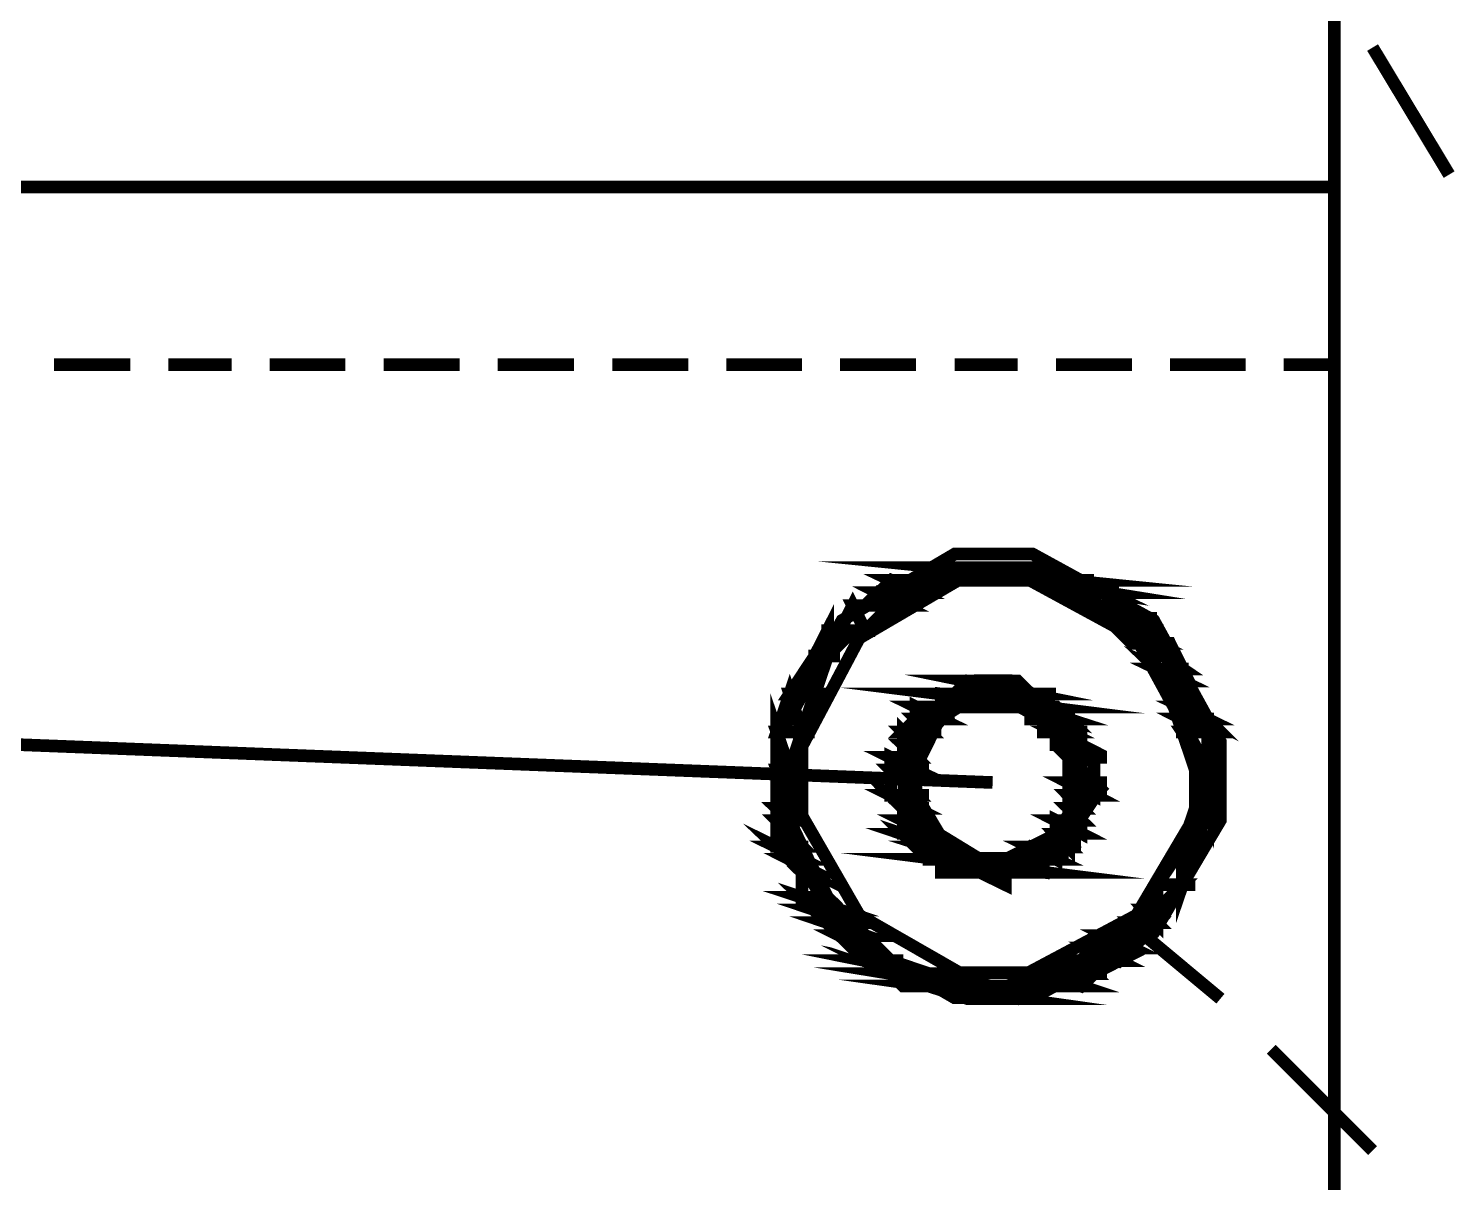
# Model space of a CAD drawing. Extents: x -593 to 248, y 430 to 1024.
# Drawn here: x -236.131 to -231.358, y 814.308 to 818.167 of the extents above; entities that cross this region are included whole.
import ezdxf

# ---------------------------------------------------------------- set-up
doc = ezdxf.new("R2010")
doc.units = 0
doc.header["$MEASUREMENT"] = 0
doc.layers.add('C00-00-00-BLACK', color=7, linetype='Continuous')
doc.layers.add('CFF-00-00', color=1, linetype='Continuous')

msp = doc.modelspace()

# ---------------------------------------------------------------- linework, layer by layer
at = {"layer": 'C00-00-00-BLACK', "const_width": 0.0423}
for points in [[(-231.7628, 801.9529), (-231.7628, 822.0039)], [(-231.7628, 817.6379), (-239.6068, 817.6379)], [(-236.0458, 817.0429), (-235.7898, 817.0429)], [(-235.6628, 817.0429), (-235.4508, 817.0429)], [(-235.3238, 817.0429), (-235.0708, 817.0429)], [(-234.9428, 817.0429), (-234.6888, 817.0429)], [(-234.5618, 817.0429), (-234.3058, 817.0429)], [(-234.1778, 817.0429), (-233.9238, 817.0429)], [(-233.7968, 817.0429), (-233.5438, 817.0429)], [(-233.4168, 817.0429), (-233.1618, 817.0429)], [(-233.0328, 817.0429), (-232.8218, 817.0429)], [(-232.6938, 817.0429), (-232.4398, 817.0429)], [(-232.3128, 817.0429), (-232.0598, 817.0429)], [(-231.9318, 817.0429), (-231.7628, 817.0429)]]:
    msp.add_lwpolyline(points, dxfattribs=at)
for points in [[(-232.1438, 815.6459), (-232.1438, 815.7819), (-232.3668, 816.1879), (-232.7718, 816.4099), (-232.9058, 816.4099), (-233.0328, 816.4099), (-233.4098, 816.1879), (-233.6278, 815.7819), (-233.6278, 815.6459), (-233.6278, 815.5199), (-233.4098, 815.1439), (-233.0328, 814.9259), (-232.9058, 814.9259), (-232.7718, 814.9259), (-232.3668, 815.1439), (-232.1438, 815.5199), (-232.1438, 815.6459)], [(-232.7788, 816.3649), (-233.0778, 816.3649), (-232.6518, 816.3219), (-232.7788, 816.3649)], [(-233.0778, 816.3649), (-232.6518, 816.3219), (-233.1618, 816.3219), (-233.0778, 816.3649)], [(-232.7788, 816.3649), (-232.9898, 816.3649), (-233.0778, 816.3649), (-232.7788, 816.3649)], [(-232.7788, 816.3219), (-232.5238, 816.2809), (-232.6518, 816.2809), (-232.7788, 816.3219)], [(-232.9058, 816.3649), (-232.7788, 816.3649), (-232.9898, 816.3649), (-232.9058, 816.3649)], [(-232.9898, 816.3649), (-232.7788, 816.3649), (-232.7358, 816.3649), (-232.9898, 816.3649)], [(-232.6518, 816.2809), (-232.4398, 816.1949), (-232.5238, 816.1949), (-232.6518, 816.2809)], [(-232.2278, 815.6459), (-232.2278, 815.7669), (-232.4248, 816.1289), (-232.7858, 816.3249), (-232.9058, 816.3249), (-233.0168, 816.3249), (-233.3518, 816.1289), (-233.5438, 815.7669), (-233.5438, 815.6459), (-233.5438, 815.5349), (-233.3518, 815.2019), (-233.0168, 815.0099), (-232.9058, 815.0099), (-232.7858, 815.0099), (-232.4248, 815.2019), (-232.2278, 815.5349), (-232.2278, 815.6459)], [(-233.0328, 816.3219), (-233.2448, 816.3219), (-233.1588, 816.2809), (-233.0328, 816.3219)], [(-233.2448, 816.3219), (-233.1588, 816.2809), (-233.2858, 816.2809), (-233.2448, 816.3219)], [(-233.1618, 816.3219), (-232.6098, 816.3219), (-233.2048, 816.3219), (-233.1618, 816.3219)], [(-232.6098, 816.3219), (-233.2048, 816.3219), (-232.6098, 816.3219)], [(-233.2048, 816.3219), (-232.6098, 816.3219), (-232.5668, 816.3219), (-233.2048, 816.3219)], [(-233.0328, 816.3219), (-232.9898, 816.3219), (-233.2048, 816.3219), (-233.0328, 816.3219)], [(-233.0328, 816.3219), (-233.2048, 816.3219), (-232.9058, 816.3219), (-233.0328, 816.3219)], [(-232.6518, 816.3219), (-233.1618, 816.3219), (-232.6098, 816.3219), (-232.6518, 816.3219)], [(-232.6098, 816.3219), (-232.7788, 816.3219), (-232.5238, 816.2809), (-232.6098, 816.3219)], [(-232.6098, 816.3219), (-232.9058, 816.3219), (-232.6098, 816.3219)], [(-232.9058, 816.3219), (-232.6098, 816.3219), (-232.7788, 816.3219), (-232.9058, 816.3219)], [(-233.3738, 816.2379), (-233.3318, 816.1539), (-233.4168, 816.1539), (-233.3738, 816.2379)], [(-233.2888, 816.2809), (-233.2048, 816.2379), (-233.3318, 816.2379), (-233.2888, 816.2809)], [(-233.1618, 816.2809), (-233.2888, 816.2809), (-233.2048, 816.2379), (-233.1618, 816.2809)], [(-232.5238, 816.2809), (-232.6518, 816.2809), (-232.4398, 816.1949), (-232.5238, 816.2809)], [(-232.5238, 816.2809), (-232.6518, 816.2809), (-232.5238, 816.2809)], [(-232.6518, 816.2809), (-232.5238, 816.2809), (-232.4828, 816.2809), (-232.6518, 816.2809)], [(-232.5238, 816.1949), (-232.3558, 816.1109), (-232.4398, 816.1109), (-232.5238, 816.1949)], [(-233.4578, 816.1539), (-233.4578, 816.0689), (-233.5008, 816.0689), (-233.4578, 816.1539)], [(-233.2468, 816.2379), (-233.3738, 816.2379), (-233.3318, 816.1539), (-233.2468, 816.2379)], [(-233.3318, 816.2379), (-233.2468, 816.2379), (-233.3738, 816.2379), (-233.3318, 816.2379)], [(-233.2048, 816.2379), (-233.3318, 816.2379), (-233.2468, 816.2379), (-233.2048, 816.2379)], [(-232.3968, 816.1949), (-232.5238, 816.1949), (-232.3558, 816.1109), (-232.3968, 816.1949)], [(-232.3968, 816.1949), (-232.3558, 816.1949), (-232.5238, 816.1949), (-232.3968, 816.1949)], [(-232.3968, 816.1949), (-232.5238, 816.1949), (-232.4398, 816.1949), (-232.3968, 816.1949)], [(-233.4168, 816.1539), (-233.3738, 816.1539), (-233.4578, 816.1539), (-233.4168, 816.1539)], [(-233.3738, 816.1539), (-233.4578, 816.1539), (-233.4578, 816.0689), (-233.3738, 816.1539)], [(-233.3318, 816.1539), (-233.4168, 816.1539), (-233.3738, 816.1539), (-233.3318, 816.1539)], [(-232.3968, 816.1109), (-232.2708, 816.0259), (-232.3558, 816.0259), (-232.3968, 816.1109)], [(-233.5008, 816.0689), (-233.5008, 815.9419), (-233.5848, 815.9419), (-233.5008, 816.0689)], [(-232.3128, 816.1109), (-232.3968, 816.1109), (-232.2708, 816.0259), (-232.3128, 816.1109)], [(-232.3558, 816.1109), (-232.4398, 816.1109), (-232.3128, 816.1109), (-232.3558, 816.1109)], [(-232.4398, 816.1109), (-232.3128, 816.1109), (-232.3968, 816.1109), (-232.4398, 816.1109)], [(-233.4578, 816.0689), (-233.5008, 816.0689), (-233.4578, 816.0689)], [(-233.5008, 816.0689), (-233.4578, 816.0689), (-233.4168, 816.0689), (-233.5008, 816.0689)], [(-233.4578, 816.0689), (-233.5008, 816.0689), (-233.5008, 815.9419), (-233.4578, 816.0689)], [(-232.3558, 816.0259), (-232.2708, 815.9849), (-232.3128, 815.9849), (-232.3558, 816.0259)], [(-232.3128, 815.9849), (-232.2278, 815.8989), (-232.2708, 815.8989), (-232.3128, 815.9849)], [(-232.2708, 816.0259), (-232.3558, 816.0259), (-232.2708, 815.9849), (-232.2708, 816.0259)], [(-233.5848, 815.9419), (-233.5438, 815.8149), (-233.6278, 815.8149), (-233.5848, 815.9419)], [(-232.5668, 815.6459), (-232.5668, 815.7049), (-232.6728, 815.8809), (-232.8478, 815.9869), (-232.9058, 815.9869), (-232.9598, 815.9869), (-233.1178, 815.8809), (-233.2018, 815.7049), (-233.2018, 815.6459), (-233.2018, 815.5929), (-233.1178, 815.4349), (-232.9598, 815.3489), (-232.9058, 815.3489), (-232.8478, 815.3489), (-232.6728, 815.4349), (-232.5668, 815.5929), (-232.5668, 815.6459)], [(-232.8218, 815.9849), (-232.9898, 815.9849), (-232.7788, 815.9419), (-232.8218, 815.9849)], [(-232.9898, 815.9849), (-232.7788, 815.9419), (-233.0328, 815.9419), (-232.9898, 815.9849)], [(-232.9488, 815.9849), (-232.8218, 815.9849), (-232.9898, 815.9849), (-232.9488, 815.9849)], [(-232.9058, 815.9849), (-232.8628, 815.9849), (-232.9488, 815.9849), (-232.9058, 815.9849)], [(-232.8628, 815.9849), (-232.9488, 815.9849), (-232.8218, 815.9849), (-232.8628, 815.9849)], [(-232.2708, 815.9849), (-232.3128, 815.9849), (-232.2278, 815.8989), (-232.2708, 815.9849)], [(-233.6278, 815.8149), (-233.5848, 815.6879), (-233.6278, 815.6879), (-233.6278, 815.8149)], [(-233.5008, 815.9419), (-233.5848, 815.9419), (-233.5438, 815.8149), (-233.5008, 815.9419)], [(-233.5008, 815.9419), (-233.5848, 815.9419), (-233.5008, 815.9419)], [(-233.5848, 815.9419), (-233.5008, 815.9419), (-233.4578, 815.9419), (-233.5848, 815.9419)], [(-232.7358, 815.9419), (-233.0778, 815.9419), (-232.7358, 815.8989), (-232.7358, 815.9419)], [(-232.6098, 815.6459), (-232.6098, 815.6989), (-232.6948, 815.8579), (-232.8558, 815.9419), (-232.9078, 815.9419), (-232.9528, 815.9419), (-233.0838, 815.8579), (-233.1618, 815.6989), (-233.1618, 815.6459), (-233.1618, 815.6029), (-233.0838, 815.4719), (-232.9528, 815.3919), (-232.9078, 815.3919), (-232.8558, 815.3919), (-232.6948, 815.4719), (-232.6098, 815.6029), (-232.6098, 815.6459)], [(-233.1618, 815.8989), (-233.0778, 815.8579), (-233.1618, 815.8579), (-233.1618, 815.8989)], [(-233.0778, 815.9419), (-232.7358, 815.8989), (-233.0778, 815.8989), (-233.0778, 815.9419)], [(-233.0328, 815.9419), (-232.7358, 815.9419), (-233.0778, 815.9419), (-233.0328, 815.9419)], [(-232.7358, 815.9419), (-233.0778, 815.9419), (-232.7358, 815.9419)], [(-233.0778, 815.9419), (-232.7358, 815.9419), (-232.6938, 815.9419), (-233.0778, 815.9419)], [(-232.7788, 815.9419), (-233.0328, 815.9419), (-232.7788, 815.9419)], [(-233.0328, 815.9419), (-232.7788, 815.9419), (-232.7358, 815.9419), (-233.0328, 815.9419)], [(-232.7788, 815.9419), (-233.0328, 815.9419), (-232.7358, 815.9419), (-232.7788, 815.9419)], [(-232.7788, 815.8989), (-232.6518, 815.8579), (-232.7788, 815.8579), (-232.7788, 815.8989)], [(-232.2278, 815.8989), (-232.2708, 815.8989), (-232.1868, 815.8579), (-232.2278, 815.8989)], [(-232.2708, 815.8149), (-232.1868, 815.6879), (-232.2278, 815.6879), (-232.2708, 815.8149)], [(-232.2708, 815.8989), (-232.1868, 815.8579), (-232.2708, 815.8579), (-232.2708, 815.8989)], [(-233.1618, 815.8579), (-233.1188, 815.8149), (-233.2048, 815.8149), (-233.1618, 815.8579)], [(-233.0328, 815.8989), (-233.1618, 815.8989), (-233.0778, 815.8579), (-233.0328, 815.8989)], [(-233.0778, 815.8579), (-233.1618, 815.8579), (-233.1188, 815.8149), (-233.0778, 815.8579)], [(-233.1188, 815.8989), (-233.0328, 815.8989), (-233.1618, 815.8989), (-233.1188, 815.8989)], [(-233.0778, 815.8579), (-233.1618, 815.8579), (-233.0778, 815.8579)], [(-233.1618, 815.8579), (-233.0778, 815.8579), (-233.0328, 815.8579), (-233.1618, 815.8579)], [(-233.0778, 815.8989), (-232.9488, 815.8989), (-233.1188, 815.8989), (-233.0778, 815.8989)], [(-233.0328, 815.8989), (-233.1188, 815.8989), (-233.0328, 815.8989)], [(-232.9898, 815.8989), (-232.9488, 815.8989), (-233.1178, 815.8989), (-232.9898, 815.8989)], [(-232.9898, 815.8989), (-233.1178, 815.8989), (-232.9488, 815.8989), (-232.9898, 815.8989)], [(-233.0328, 815.8989), (-232.9898, 815.8989), (-233.1178, 815.8989), (-233.0328, 815.8989)], [(-233.0328, 815.8989), (-233.1178, 815.8989), (-232.9898, 815.8989), (-233.0328, 815.8989)], [(-232.9058, 815.8989), (-233.0778, 815.8989), (-232.9488, 815.8989), (-232.9058, 815.8989)], [(-232.7358, 815.8989), (-232.9058, 815.8989), (-232.6938, 815.8989), (-232.7358, 815.8989)], [(-232.9058, 815.8989), (-232.6938, 815.8989), (-232.8628, 815.8989), (-232.9058, 815.8989)], [(-232.6938, 815.8989), (-232.7788, 815.8989), (-232.6518, 815.8579), (-232.6938, 815.8989)], [(-232.6938, 815.8989), (-232.8628, 815.8989), (-232.6938, 815.8989)], [(-232.8628, 815.8989), (-232.6938, 815.8989), (-232.8218, 815.8989), (-232.8628, 815.8989)], [(-232.6938, 815.8989), (-232.8218, 815.8989), (-232.6938, 815.8989)], [(-232.8218, 815.8989), (-232.6938, 815.8989), (-232.7788, 815.8989), (-232.8218, 815.8989)], [(-232.6518, 815.8579), (-232.7358, 815.8579), (-232.6518, 815.8149), (-232.6518, 815.8579)], [(-232.6518, 815.8579), (-232.7788, 815.8579), (-232.6518, 815.8579)], [(-232.7788, 815.8579), (-232.6518, 815.8579), (-232.7358, 815.8579), (-232.7788, 815.8579)], [(-232.7358, 815.8579), (-232.6518, 815.8149), (-232.7358, 815.8149), (-232.7358, 815.8579)], [(-232.1868, 815.8579), (-232.2708, 815.8579), (-232.1868, 815.8149), (-232.1868, 815.8579)], [(-232.2708, 815.8579), (-232.1868, 815.8149), (-232.2708, 815.8149), (-232.2708, 815.8579)], [(-233.5438, 815.8149), (-233.6278, 815.8149), (-233.5848, 815.6879), (-233.5438, 815.8149)], [(-233.6278, 815.8149), (-233.5438, 815.8149), (-233.5008, 815.8149), (-233.6278, 815.8149)], [(-233.5438, 815.8149), (-233.5008, 815.8149), (-233.6278, 815.8149), (-233.5438, 815.8149)], [(-233.1188, 815.8149), (-233.2048, 815.8149), (-233.1618, 815.7719), (-233.1188, 815.8149)], [(-233.2048, 815.8149), (-233.1618, 815.7719), (-233.2048, 815.7719), (-233.2048, 815.8149)], [(-233.2048, 815.8149), (-233.1188, 815.8149), (-233.0778, 815.8149), (-233.2048, 815.8149)], [(-233.1188, 815.8149), (-233.0778, 815.8149), (-233.2048, 815.8149), (-233.1188, 815.8149)], [(-232.6098, 815.8149), (-232.6938, 815.8149), (-232.6098, 815.7719), (-232.6098, 815.8149)], [(-232.6518, 815.8149), (-232.7358, 815.8149), (-232.6098, 815.8149), (-232.6518, 815.8149)], [(-232.7358, 815.8149), (-232.6098, 815.8149), (-232.6938, 815.8149), (-232.7358, 815.8149)], [(-232.6938, 815.8149), (-232.6098, 815.7719), (-232.6938, 815.7719), (-232.6938, 815.8149)], [(-232.1868, 815.8149), (-232.2708, 815.8149), (-232.1868, 815.6879), (-232.1868, 815.8149)], [(-233.6278, 815.6879), (-233.5848, 815.5599), (-233.6278, 815.5599), (-233.6278, 815.6879)], [(-233.1618, 815.7719), (-233.2048, 815.7719), (-233.1618, 815.7299), (-233.1618, 815.7719)], [(-233.2048, 815.7719), (-233.1618, 815.7299), (-233.2048, 815.7299), (-233.2048, 815.7719)], [(-232.6098, 815.7719), (-232.6938, 815.7719), (-232.6098, 815.7719)], [(-232.6938, 815.7719), (-232.6098, 815.7719), (-232.6518, 815.7719), (-232.6938, 815.7719)], [(-232.6098, 815.7719), (-232.6518, 815.7719), (-232.6098, 815.7299), (-232.6098, 815.7719)], [(-232.6518, 815.7719), (-232.6098, 815.7299), (-232.6518, 815.7299), (-232.6518, 815.7719)], [(-232.2278, 815.6879), (-232.1868, 815.5599), (-232.2278, 815.5599), (-232.2278, 815.6879)], [(-233.1618, 815.7299), (-233.2468, 815.7299), (-233.1618, 815.6879), (-233.1618, 815.7299)], [(-233.2468, 815.7299), (-233.1618, 815.6879), (-233.2468, 815.6879), (-233.2468, 815.7299)], [(-233.2048, 815.7299), (-233.1618, 815.7299), (-233.2468, 815.7299), (-233.2048, 815.7299)], [(-233.2468, 815.6879), (-233.1618, 815.6029), (-233.2468, 815.6029), (-233.2468, 815.6879)], [(-233.1618, 815.7299), (-233.2048, 815.7299), (-233.1618, 815.7299)], [(-232.5668, 815.7299), (-232.6518, 815.7299), (-232.5668, 815.6459), (-232.5668, 815.7299)], [(-232.6518, 815.7299), (-232.5668, 815.6459), (-232.6518, 815.6459), (-232.6518, 815.7299)], [(-232.5668, 815.7299), (-232.5238, 815.7299), (-232.6518, 815.7299), (-232.5668, 815.7299)], [(-232.5668, 815.7299), (-232.6518, 815.7299), (-232.6098, 815.7299), (-232.5668, 815.7299)], [(-233.5848, 815.6879), (-233.6278, 815.6879), (-233.5848, 815.5599), (-233.5848, 815.6879)], [(-233.6278, 815.6879), (-233.5848, 815.6879), (-233.5438, 815.6879), (-233.6278, 815.6879)], [(-233.5848, 815.6879), (-233.5438, 815.6879), (-233.6278, 815.6879), (-233.5848, 815.6879)], [(-233.1618, 815.6879), (-233.2468, 815.6879), (-233.1618, 815.6029), (-233.1618, 815.6879)], [(-233.1618, 815.6879), (-233.2468, 815.6879), (-233.1618, 815.6879)], [(-233.2468, 815.6879), (-233.1618, 815.6879), (-233.1188, 815.6879), (-233.2468, 815.6879)], [(-232.2278, 815.5599), (-232.2278, 815.4329), (-232.2708, 815.4329), (-232.2278, 815.5599)], [(-232.1868, 815.6879), (-232.2278, 815.6879), (-232.1868, 815.5599), (-232.1868, 815.6879)], [(-232.2278, 815.6879), (-232.1868, 815.6879), (-232.1438, 815.6879), (-232.2278, 815.6879)], [(-232.1868, 815.6879), (-232.1438, 815.6879), (-232.2278, 815.6879), (-232.1868, 815.6879)], [(-233.2468, 815.6029), (-233.1618, 815.5599), (-233.2048, 815.5599), (-233.2468, 815.6029)], [(-232.5668, 815.6459), (-232.6518, 815.6459), (-232.5668, 815.6029), (-232.5668, 815.6459)], [(-232.6518, 815.6459), (-232.5668, 815.6029), (-232.6518, 815.6029), (-232.6518, 815.6459)], [(-232.5668, 815.6459), (-232.6518, 815.6459), (-232.5668, 815.6459)], [(-232.6518, 815.6459), (-232.5668, 815.6459), (-232.5238, 815.6459), (-232.6518, 815.6459)], [(-232.6518, 815.6029), (-232.6098, 815.5599), (-232.6518, 815.5599), (-232.6518, 815.6029)], [(-233.6278, 815.5599), (-233.5848, 815.5189), (-233.6278, 815.5189), (-233.6278, 815.5599)], [(-233.1618, 815.6029), (-233.2468, 815.6029), (-233.1618, 815.5599), (-233.1618, 815.6029)], [(-233.1618, 815.6029), (-233.2468, 815.6029), (-233.1618, 815.6029)], [(-233.2468, 815.6029), (-233.1618, 815.6029), (-233.1188, 815.6029), (-233.2468, 815.6029)], [(-233.2048, 815.5599), (-233.1618, 815.5189), (-233.2048, 815.5189), (-233.2048, 815.5599)], [(-232.5668, 815.6029), (-232.6518, 815.6029), (-232.6098, 815.5599), (-232.5668, 815.6029)], [(-232.5668, 815.6029), (-232.6518, 815.6029), (-232.5668, 815.6029)], [(-232.6518, 815.6029), (-232.5668, 815.6029), (-232.5238, 815.6029), (-232.6518, 815.6029)], [(-232.6518, 815.5599), (-232.6098, 815.5189), (-232.6518, 815.5189), (-232.6518, 815.5599)], [(-233.5848, 815.5599), (-233.6278, 815.5599), (-233.5848, 815.5189), (-233.5848, 815.5599)], [(-233.6278, 815.5189), (-233.5438, 815.4329), (-233.6278, 815.4329), (-233.6278, 815.5189)], [(-233.1618, 815.5189), (-233.2048, 815.5189), (-233.1188, 815.4759), (-233.1618, 815.5189)], [(-233.1618, 815.5599), (-233.2048, 815.5599), (-233.1618, 815.5189), (-233.1618, 815.5599)], [(-233.2048, 815.5599), (-233.1618, 815.5599), (-233.1188, 815.5599), (-233.2048, 815.5599)], [(-233.1618, 815.5599), (-233.1188, 815.5599), (-233.2048, 815.5599), (-233.1618, 815.5599)], [(-233.2048, 815.5189), (-233.1188, 815.4759), (-233.2048, 815.4759), (-233.2048, 815.5189)], [(-232.6938, 815.5189), (-232.6098, 815.4759), (-232.6938, 815.4759), (-232.6938, 815.5189)], [(-232.6098, 815.5599), (-232.6518, 815.5599), (-232.6098, 815.5189), (-232.6098, 815.5599)], [(-232.2278, 815.5599), (-232.1868, 815.5599), (-232.1438, 815.5599), (-232.2278, 815.5599)], [(-232.1868, 815.5599), (-232.1438, 815.5599), (-232.2278, 815.5599), (-232.1868, 815.5599)], [(-232.1868, 815.5599), (-232.2278, 815.5599), (-232.2278, 815.4329), (-232.1868, 815.5599)], [(-233.6278, 815.4299), (-233.5438, 815.3889), (-233.5848, 815.3889), (-233.6278, 815.4299)], [(-233.5848, 815.5189), (-233.6278, 815.5189), (-233.5438, 815.4329), (-233.5848, 815.5189)], [(-233.2048, 815.4729), (-233.0778, 815.4299), (-233.1618, 815.4299), (-233.2048, 815.4729)], [(-233.1188, 815.4759), (-233.2048, 815.4759), (-233.1188, 815.4759)], [(-233.2048, 815.4759), (-233.1188, 815.4759), (-233.0778, 815.4759), (-233.2048, 815.4759)], [(-232.6938, 815.4729), (-232.6518, 815.4299), (-232.7358, 815.4299), (-232.6938, 815.4729)], [(-232.6098, 815.5189), (-232.6938, 815.5189), (-232.6098, 815.4759), (-232.6098, 815.5189)], [(-232.6518, 815.5189), (-232.6098, 815.5189), (-232.6938, 815.5189), (-232.6518, 815.5189)], [(-232.6098, 815.5189), (-232.6518, 815.5189), (-232.6098, 815.5189)], [(-232.2708, 815.4299), (-232.2708, 815.3039), (-232.3558, 815.3039), (-232.2708, 815.4299)], [(-233.5438, 815.4299), (-233.6278, 815.4299), (-233.5438, 815.3889), (-233.5438, 815.4299)], [(-233.5848, 815.3889), (-233.5008, 815.3459), (-233.5438, 815.3459), (-233.5848, 815.3889)], [(-233.1188, 815.4729), (-233.2048, 815.4729), (-233.0778, 815.4299), (-233.1188, 815.4729)], [(-233.0328, 815.4299), (-233.1188, 815.4299), (-232.9898, 815.3889), (-233.0328, 815.4299)], [(-233.0778, 815.4299), (-233.1618, 815.4299), (-233.0778, 815.4299)], [(-233.1618, 815.4299), (-233.0778, 815.4299), (-233.0328, 815.4299), (-233.1618, 815.4299)], [(-233.0778, 815.4299), (-233.1618, 815.4299), (-233.0348, 815.4299), (-233.0778, 815.4299)], [(-233.1618, 815.4299), (-233.0348, 815.4299), (-233.1188, 815.4299), (-233.1618, 815.4299)], [(-233.1188, 815.4299), (-232.9898, 815.3889), (-233.1188, 815.3889), (-233.1188, 815.4299)], [(-232.7788, 815.4299), (-232.6938, 815.3889), (-232.8218, 815.3889), (-232.7788, 815.4299)], [(-232.6938, 815.4299), (-232.7788, 815.4299), (-232.6938, 815.3889), (-232.6938, 815.4299)], [(-232.6518, 815.4299), (-232.7358, 815.4299), (-232.7788, 815.4299), (-232.6518, 815.4299)], [(-232.6938, 815.4299), (-232.6518, 815.4299), (-232.7788, 815.4299), (-232.6938, 815.4299)], [(-232.6938, 815.4299), (-232.7788, 815.4299), (-232.6518, 815.4299), (-232.6938, 815.4299)], [(-232.7358, 815.4299), (-232.6518, 815.4299), (-232.6098, 815.4299), (-232.7358, 815.4299)], [(-232.6518, 815.4729), (-232.6938, 815.4729), (-232.6518, 815.4299), (-232.6518, 815.4729)], [(-232.6518, 815.4729), (-232.6098, 815.4729), (-232.6938, 815.4729), (-232.6518, 815.4729)], [(-232.6518, 815.4729), (-232.6938, 815.4729), (-232.6098, 815.4729), (-232.6518, 815.4729)], [(-232.2708, 815.4299), (-232.2278, 815.4299), (-232.1868, 815.4299), (-232.2708, 815.4299)], [(-232.2278, 815.4299), (-232.1868, 815.4299), (-232.2708, 815.4299), (-232.2278, 815.4299)], [(-232.2278, 815.4299), (-232.2708, 815.4299), (-232.2708, 815.3039), (-232.2278, 815.4299)], [(-233.5438, 815.3889), (-233.5848, 815.3889), (-233.5008, 815.3459), (-233.5438, 815.3889)], [(-232.7358, 815.3889), (-233.0778, 815.3889), (-232.7358, 815.3459), (-232.7358, 815.3889)], [(-232.9898, 815.3889), (-233.1188, 815.3889), (-232.9898, 815.3889)], [(-233.1188, 815.3889), (-232.9898, 815.3889), (-232.9488, 815.3889), (-233.1188, 815.3889)], [(-232.9488, 815.3889), (-232.9058, 815.3889), (-233.1178, 815.3889), (-232.9488, 815.3889)], [(-232.9488, 815.3889), (-233.1178, 815.3889), (-232.9898, 815.3889), (-232.9488, 815.3889)], [(-232.9488, 815.3889), (-233.1178, 815.3889), (-232.9058, 815.3889), (-232.9488, 815.3889)], [(-233.1178, 815.3889), (-232.9058, 815.3889), (-233.0748, 815.3889), (-233.1178, 815.3889)], [(-233.0778, 815.3889), (-232.7358, 815.3459), (-233.0778, 815.3459), (-233.0778, 815.3889)], [(-232.8628, 815.3889), (-232.7358, 815.3889), (-232.9058, 815.3889), (-232.8628, 815.3889)], [(-232.6938, 815.3889), (-232.8218, 815.3889), (-232.8628, 815.3889), (-232.6938, 815.3889)], [(-232.7358, 815.3889), (-232.6938, 815.3889), (-232.8628, 815.3889), (-232.7358, 815.3889)], [(-232.7358, 815.3889), (-232.8628, 815.3889), (-232.6938, 815.3889), (-232.7358, 815.3889)], [(-232.7358, 815.3889), (-232.8628, 815.3889), (-232.7358, 815.3889)], [(-232.8218, 815.3889), (-232.6938, 815.3889), (-232.6518, 815.3889), (-232.8218, 815.3889)], [(-233.5008, 815.3459), (-233.5438, 815.3459), (-233.4578, 815.2619), (-233.5008, 815.3459)], [(-233.5438, 815.3459), (-233.4578, 815.2619), (-233.5438, 815.2619), (-233.5438, 815.3459)], [(-232.7358, 815.3459), (-233.0748, 815.3459), (-232.7788, 815.3459), (-232.7358, 815.3459)], [(-233.0748, 815.3459), (-232.7788, 815.3459), (-233.0328, 815.3459), (-233.0748, 815.3459)], [(-232.7788, 815.3459), (-233.0328, 815.3459), (-232.8218, 815.3459), (-232.7788, 815.3459)], [(-233.0328, 815.3459), (-232.8218, 815.3459), (-232.9898, 815.3459), (-233.0328, 815.3459)], [(-232.9488, 815.3459), (-232.8628, 815.3459), (-232.8628, 815.3039), (-232.9488, 815.3459)], [(-232.8218, 815.3459), (-232.9898, 815.3459), (-232.8218, 815.3459)], [(-232.9898, 815.3459), (-232.8218, 815.3459), (-232.7788, 815.3459), (-232.9898, 815.3459)], [(-232.9898, 815.3459), (-232.9488, 815.3459), (-232.8628, 815.3459), (-232.9898, 815.3459)], [(-232.9898, 815.3459), (-232.8218, 815.3459), (-232.8628, 815.3459), (-232.9898, 815.3459)], [(-232.3558, 815.3039), (-232.3558, 815.2199), (-232.3968, 815.2199), (-232.3558, 815.3039)], [(-233.5438, 815.2619), (-233.4168, 815.2199), (-233.5008, 815.2199), (-233.5438, 815.2619)], [(-232.2708, 815.3039), (-232.3558, 815.3039), (-232.2708, 815.3039)], [(-232.3558, 815.3039), (-232.2708, 815.3039), (-232.2278, 815.3039), (-232.3558, 815.3039)], [(-232.2708, 815.3039), (-232.3558, 815.3039), (-232.3558, 815.2199), (-232.2708, 815.3039)], [(-233.4578, 815.2619), (-233.5438, 815.2619), (-233.4168, 815.2199), (-233.4578, 815.2619)], [(-233.5008, 815.2199), (-233.3738, 815.1769), (-233.4578, 815.1769), (-233.5008, 815.2199)], [(-233.4168, 815.2199), (-233.5008, 815.2199), (-233.3738, 815.1769), (-233.4168, 815.2199)], [(-233.4578, 815.1769), (-233.3318, 815.1339), (-233.4168, 815.1339), (-233.4578, 815.1769)], [(-233.4168, 815.1339), (-233.2468, 815.0499), (-233.3318, 815.0499), (-233.4168, 815.1339)], [(-232.3968, 815.2199), (-232.3558, 815.1769), (-232.4398, 815.1769), (-232.3968, 815.2199)], [(-232.3558, 815.2199), (-232.3968, 815.2199), (-232.3558, 815.1769), (-232.3558, 815.2199)], [(-233.3738, 815.1769), (-233.4578, 815.1769), (-233.3318, 815.1339), (-233.3738, 815.1769)], [(-232.4398, 815.1769), (-232.3968, 815.1339), (-232.5238, 815.1339), (-232.4398, 815.1769)], [(-232.3558, 815.1769), (-232.4398, 815.1769), (-232.3968, 815.1339), (-232.3558, 815.1769)], [(-233.3318, 815.1339), (-233.4168, 815.1339), (-233.2468, 815.0499), (-233.3318, 815.1339)], [(-232.5668, 815.0929), (-232.4828, 815.0499), (-232.6098, 815.0499), (-232.5668, 815.0929)], [(-232.4398, 815.0929), (-232.5668, 815.0929), (-232.4828, 815.0499), (-232.4398, 815.0929)], [(-232.5238, 815.1339), (-232.4398, 815.0929), (-232.5668, 815.0929), (-232.5238, 815.1339)], [(-232.3968, 815.1339), (-232.5238, 815.1339), (-232.4398, 815.0929), (-232.3968, 815.1339)], [(-233.2468, 815.0499), (-233.3318, 815.0499), (-233.1188, 815.0069), (-233.2468, 815.0499)], [(-233.3318, 815.0499), (-233.1188, 815.0069), (-233.2468, 815.0069), (-233.3318, 815.0499)], [(-233.2468, 815.0499), (-233.3318, 815.0499), (-233.2468, 815.0499)], [(-233.3318, 815.0499), (-233.2468, 815.0499), (-233.2048, 815.0499), (-233.3318, 815.0499)], [(-232.6098, 815.0499), (-232.5668, 815.0069), (-232.7358, 815.0069), (-232.6098, 815.0499)], [(-232.4828, 815.0499), (-232.6098, 815.0499), (-232.5668, 815.0069), (-232.4828, 815.0499)], [(-233.0328, 815.0069), (-233.2468, 815.0069), (-232.9898, 814.9649), (-233.0328, 815.0069)], [(-233.1188, 814.9649), (-232.9898, 814.9229), (-232.8218, 814.9229), (-233.1188, 814.9649)], [(-233.2468, 815.0069), (-232.9898, 814.9649), (-233.2048, 814.9649), (-233.2468, 815.0069)], [(-233.0328, 815.0069), (-232.9898, 815.0069), (-233.2468, 815.0069), (-233.0328, 815.0069)], [(-233.0328, 815.0069), (-233.2468, 815.0069), (-233.1188, 815.0069), (-233.0328, 815.0069)], [(-232.7358, 815.0069), (-232.6098, 814.9649), (-232.8218, 814.9649), (-232.7358, 815.0069)], [(-232.5668, 815.0069), (-232.7358, 815.0069), (-232.6098, 814.9649), (-232.5668, 815.0069)], [(-232.5668, 815.0069), (-232.7358, 815.0069), (-232.5668, 815.0069)], [(-232.7358, 815.0069), (-232.5668, 815.0069), (-232.5238, 815.0069), (-232.7358, 815.0069)], [(-233.1188, 814.9649), (-232.7358, 814.9649), (-232.8218, 814.9229), (-233.1188, 814.9649)], [(-232.8628, 814.9649), (-232.8218, 814.9649), (-233.2048, 814.9649), (-232.8628, 814.9649)], [(-232.8628, 814.9649), (-233.2048, 814.9649), (-232.9898, 814.9649), (-232.8628, 814.9649)], [(-232.6098, 814.9649), (-233.2048, 814.9649), (-232.6938, 814.9649), (-232.6098, 814.9649)], [(-233.2048, 814.9649), (-232.6938, 814.9649), (-233.1188, 814.9649), (-233.2048, 814.9649)], [(-232.7358, 814.9649), (-232.6938, 814.9649), (-233.1188, 814.9649), (-232.7358, 814.9649)], [(-232.7358, 814.9649), (-233.1188, 814.9649), (-232.6938, 814.9649), (-232.7358, 814.9649)], [(-232.8218, 814.9649), (-232.6098, 814.9649), (-232.8628, 814.9649), (-232.8218, 814.9649)], [(-232.6098, 814.9649), (-232.8218, 814.9649), (-232.6098, 814.9649)], [(-232.9898, 814.9229), (-232.8218, 814.9229), (-232.9488, 814.9229), (-232.9898, 814.9229)]]:
    msp.add_lwpolyline(points, close=True, dxfattribs=at)
at = {"layer": 'C00-00-00-BLACK'}
for points in [[(-233.0778, 816.3649), (-232.6518, 816.3219), (-233.1618, 816.3219), (-233.0778, 816.3649)], [(-232.7788, 816.3649), (-232.9898, 816.3649), (-233.0778, 816.3649), (-232.7788, 816.3649)], [(-232.7788, 816.3649), (-233.0778, 816.3649), (-232.6518, 816.3219), (-232.7788, 816.3649)], [(-232.9058, 816.3649), (-232.7788, 816.3649), (-232.9898, 816.3649), (-232.9058, 816.3649)], [(-232.9898, 816.3649), (-232.7788, 816.3649), (-232.7358, 816.3649), (-232.9898, 816.3649)], [(-233.2448, 816.3219), (-233.1588, 816.2809), (-233.2858, 816.2809), (-233.2448, 816.3219)], [(-233.0328, 816.3219), (-233.2448, 816.3219), (-233.1588, 816.2809), (-233.0328, 816.3219)], [(-233.1618, 816.3219), (-232.6098, 816.3219), (-233.2048, 816.3219), (-233.1618, 816.3219)], [(-232.6098, 816.3219), (-233.2048, 816.3219), (-232.6098, 816.3219)], [(-233.2048, 816.3219), (-232.6098, 816.3219), (-232.5668, 816.3219), (-233.2048, 816.3219)], [(-233.0328, 816.3219), (-232.9898, 816.3219), (-233.2048, 816.3219), (-233.0328, 816.3219)], [(-233.0328, 816.3219), (-233.2048, 816.3219), (-232.9058, 816.3219), (-233.0328, 816.3219)], [(-232.6518, 816.3219), (-233.1618, 816.3219), (-232.6098, 816.3219), (-232.6518, 816.3219)], [(-232.6098, 816.3219), (-232.9058, 816.3219), (-232.6098, 816.3219)], [(-232.9058, 816.3219), (-232.6098, 816.3219), (-232.7788, 816.3219), (-232.9058, 816.3219)], [(-232.6098, 816.3219), (-232.7788, 816.3219), (-232.5238, 816.2809), (-232.6098, 816.3219)], [(-232.7788, 816.3219), (-232.5238, 816.2809), (-232.6518, 816.2809), (-232.7788, 816.3219)], [(-233.2888, 816.2809), (-233.2048, 816.2379), (-233.3318, 816.2379), (-233.2888, 816.2809)], [(-233.1618, 816.2809), (-233.2888, 816.2809), (-233.2048, 816.2379), (-233.1618, 816.2809)], [(-232.5238, 816.2809), (-232.6518, 816.2809), (-232.5238, 816.2809)], [(-232.6518, 816.2809), (-232.5238, 816.2809), (-232.4828, 816.2809), (-232.6518, 816.2809)], [(-232.5238, 816.2809), (-232.6518, 816.2809), (-232.4398, 816.1949), (-232.5238, 816.2809)], [(-232.6518, 816.2809), (-232.4398, 816.1949), (-232.5238, 816.1949), (-232.6518, 816.2809)], [(-233.3738, 816.2379), (-233.3318, 816.1539), (-233.4168, 816.1539), (-233.3738, 816.2379)], [(-233.3318, 816.2379), (-233.2468, 816.2379), (-233.3738, 816.2379), (-233.3318, 816.2379)], [(-233.2468, 816.2379), (-233.3738, 816.2379), (-233.3318, 816.1539), (-233.2468, 816.2379)], [(-233.2048, 816.2379), (-233.3318, 816.2379), (-233.2468, 816.2379), (-233.2048, 816.2379)], [(-232.3968, 816.1949), (-232.3558, 816.1949), (-232.5238, 816.1949), (-232.3968, 816.1949)], [(-232.3968, 816.1949), (-232.5238, 816.1949), (-232.4398, 816.1949), (-232.3968, 816.1949)], [(-232.3968, 816.1949), (-232.5238, 816.1949), (-232.3558, 816.1109), (-232.3968, 816.1949)], [(-232.5238, 816.1949), (-232.3558, 816.1109), (-232.4398, 816.1109), (-232.5238, 816.1949)], [(-233.4578, 816.1539), (-233.4578, 816.0689), (-233.5008, 816.0689), (-233.4578, 816.1539)], [(-233.4168, 816.1539), (-233.3738, 816.1539), (-233.4578, 816.1539), (-233.4168, 816.1539)], [(-233.3738, 816.1539), (-233.4578, 816.1539), (-233.4578, 816.0689), (-233.3738, 816.1539)], [(-233.3318, 816.1539), (-233.4168, 816.1539), (-233.3738, 816.1539), (-233.3318, 816.1539)], [(-233.5008, 816.0689), (-233.5008, 815.9419), (-233.5848, 815.9419), (-233.5008, 816.0689)], [(-233.4578, 816.0689), (-233.5008, 816.0689), (-233.4578, 816.0689)], [(-233.5008, 816.0689), (-233.4578, 816.0689), (-233.4168, 816.0689), (-233.5008, 816.0689)], [(-233.4578, 816.0689), (-233.5008, 816.0689), (-233.5008, 815.9419), (-233.4578, 816.0689)], [(-232.3558, 816.1109), (-232.4398, 816.1109), (-232.3128, 816.1109), (-232.3558, 816.1109)], [(-232.4398, 816.1109), (-232.3128, 816.1109), (-232.3968, 816.1109), (-232.4398, 816.1109)], [(-232.3128, 816.1109), (-232.3968, 816.1109), (-232.2708, 816.0259), (-232.3128, 816.1109)], [(-232.3968, 816.1109), (-232.2708, 816.0259), (-232.3558, 816.0259), (-232.3968, 816.1109)], [(-232.2708, 816.0259), (-232.3558, 816.0259), (-232.2708, 815.9849), (-232.2708, 816.0259)], [(-232.3558, 816.0259), (-232.2708, 815.9849), (-232.3128, 815.9849), (-232.3558, 816.0259)], [(-232.9898, 815.9849), (-232.7788, 815.9419), (-233.0328, 815.9419), (-232.9898, 815.9849)], [(-232.9488, 815.9849), (-232.8218, 815.9849), (-232.9898, 815.9849), (-232.9488, 815.9849)], [(-232.8218, 815.9849), (-232.9898, 815.9849), (-232.7788, 815.9419), (-232.8218, 815.9849)], [(-232.9058, 815.9849), (-232.8628, 815.9849), (-232.9488, 815.9849), (-232.9058, 815.9849)], [(-232.8628, 815.9849), (-232.9488, 815.9849), (-232.8218, 815.9849), (-232.8628, 815.9849)], [(-232.2708, 815.9849), (-232.3128, 815.9849), (-232.2278, 815.8989), (-232.2708, 815.9849)], [(-232.3128, 815.9849), (-232.2278, 815.8989), (-232.2708, 815.8989), (-232.3128, 815.9849)], [(-233.5848, 815.9419), (-233.5438, 815.8149), (-233.6278, 815.8149), (-233.5848, 815.9419)], [(-233.5008, 815.9419), (-233.5848, 815.9419), (-233.5008, 815.9419)], [(-233.5848, 815.9419), (-233.5008, 815.9419), (-233.4578, 815.9419), (-233.5848, 815.9419)], [(-233.5008, 815.9419), (-233.5848, 815.9419), (-233.5438, 815.8149), (-233.5008, 815.9419)], [(-233.0328, 815.9419), (-232.7358, 815.9419), (-233.0778, 815.9419), (-233.0328, 815.9419)], [(-232.7358, 815.9419), (-233.0778, 815.9419), (-232.7358, 815.9419)], [(-233.0778, 815.9419), (-232.7358, 815.9419), (-232.6938, 815.9419), (-233.0778, 815.9419)], [(-232.7358, 815.9419), (-233.0778, 815.9419), (-232.7358, 815.8989), (-232.7358, 815.9419)], [(-233.0778, 815.9419), (-232.7358, 815.8989), (-233.0778, 815.8989), (-233.0778, 815.9419)], [(-232.7788, 815.9419), (-233.0328, 815.9419), (-232.7788, 815.9419)], [(-233.0328, 815.9419), (-232.7788, 815.9419), (-232.7358, 815.9419), (-233.0328, 815.9419)], [(-232.7788, 815.9419), (-233.0328, 815.9419), (-232.7358, 815.9419), (-232.7788, 815.9419)], [(-233.1188, 815.8989), (-233.0328, 815.8989), (-233.1618, 815.8989), (-233.1188, 815.8989)], [(-233.0328, 815.8989), (-233.1618, 815.8989), (-233.0778, 815.8579), (-233.0328, 815.8989)], [(-233.1618, 815.8989), (-233.0778, 815.8579), (-233.1618, 815.8579), (-233.1618, 815.8989)], [(-233.0778, 815.8989), (-232.9488, 815.8989), (-233.1188, 815.8989), (-233.0778, 815.8989)], [(-233.0328, 815.8989), (-233.1188, 815.8989), (-233.0328, 815.8989)], [(-232.9898, 815.8989), (-232.9488, 815.8989), (-233.1178, 815.8989), (-232.9898, 815.8989)], [(-232.9898, 815.8989), (-233.1178, 815.8989), (-232.9488, 815.8989), (-232.9898, 815.8989)], [(-233.0328, 815.8989), (-232.9898, 815.8989), (-233.1178, 815.8989), (-233.0328, 815.8989)], [(-233.0328, 815.8989), (-233.1178, 815.8989), (-232.9898, 815.8989), (-233.0328, 815.8989)], [(-232.9058, 815.8989), (-233.0778, 815.8989), (-232.9488, 815.8989), (-232.9058, 815.8989)], [(-232.7358, 815.8989), (-232.9058, 815.8989), (-232.6938, 815.8989), (-232.7358, 815.8989)], [(-232.9058, 815.8989), (-232.6938, 815.8989), (-232.8628, 815.8989), (-232.9058, 815.8989)], [(-232.6938, 815.8989), (-232.8628, 815.8989), (-232.6938, 815.8989)], [(-232.8628, 815.8989), (-232.6938, 815.8989), (-232.8218, 815.8989), (-232.8628, 815.8989)], [(-232.6938, 815.8989), (-232.8218, 815.8989), (-232.6938, 815.8989)], [(-232.8218, 815.8989), (-232.6938, 815.8989), (-232.7788, 815.8989), (-232.8218, 815.8989)], [(-232.6938, 815.8989), (-232.7788, 815.8989), (-232.6518, 815.8579), (-232.6938, 815.8989)], [(-232.7788, 815.8989), (-232.6518, 815.8579), (-232.7788, 815.8579), (-232.7788, 815.8989)], [(-232.2278, 815.8989), (-232.2708, 815.8989), (-232.1868, 815.8579), (-232.2278, 815.8989)], [(-232.2708, 815.8989), (-232.1868, 815.8579), (-232.2708, 815.8579), (-232.2708, 815.8989)], [(-233.1618, 815.8579), (-233.1188, 815.8149), (-233.2048, 815.8149), (-233.1618, 815.8579)], [(-233.0778, 815.8579), (-233.1618, 815.8579), (-233.0778, 815.8579)], [(-233.1618, 815.8579), (-233.0778, 815.8579), (-233.0328, 815.8579), (-233.1618, 815.8579)], [(-233.0778, 815.8579), (-233.1618, 815.8579), (-233.1188, 815.8149), (-233.0778, 815.8579)], [(-232.6518, 815.8579), (-232.7788, 815.8579), (-232.6518, 815.8579)], [(-232.7788, 815.8579), (-232.6518, 815.8579), (-232.7358, 815.8579), (-232.7788, 815.8579)], [(-232.6518, 815.8579), (-232.7358, 815.8579), (-232.6518, 815.8149), (-232.6518, 815.8579)], [(-232.7358, 815.8579), (-232.6518, 815.8149), (-232.7358, 815.8149), (-232.7358, 815.8579)], [(-232.1868, 815.8579), (-232.2708, 815.8579), (-232.1868, 815.8149), (-232.1868, 815.8579)], [(-232.2708, 815.8579), (-232.1868, 815.8149), (-232.2708, 815.8149), (-232.2708, 815.8579)], [(-233.6278, 815.8149), (-233.5438, 815.8149), (-233.5008, 815.8149), (-233.6278, 815.8149)], [(-233.5438, 815.8149), (-233.5008, 815.8149), (-233.6278, 815.8149), (-233.5438, 815.8149)], [(-233.5438, 815.8149), (-233.6278, 815.8149), (-233.5848, 815.6879), (-233.5438, 815.8149)], [(-233.6278, 815.8149), (-233.5848, 815.6879), (-233.6278, 815.6879), (-233.6278, 815.8149)], [(-233.2048, 815.8149), (-233.1188, 815.8149), (-233.0778, 815.8149), (-233.2048, 815.8149)], [(-233.1188, 815.8149), (-233.0778, 815.8149), (-233.2048, 815.8149), (-233.1188, 815.8149)], [(-233.1188, 815.8149), (-233.2048, 815.8149), (-233.1618, 815.7719), (-233.1188, 815.8149)], [(-233.2048, 815.8149), (-233.1618, 815.7719), (-233.2048, 815.7719), (-233.2048, 815.8149)], [(-232.6518, 815.8149), (-232.7358, 815.8149), (-232.6098, 815.8149), (-232.6518, 815.8149)], [(-232.7358, 815.8149), (-232.6098, 815.8149), (-232.6938, 815.8149), (-232.7358, 815.8149)], [(-232.6098, 815.8149), (-232.6938, 815.8149), (-232.6098, 815.7719), (-232.6098, 815.8149)], [(-232.6938, 815.8149), (-232.6098, 815.7719), (-232.6938, 815.7719), (-232.6938, 815.8149)], [(-232.1868, 815.8149), (-232.2708, 815.8149), (-232.1868, 815.6879), (-232.1868, 815.8149)], [(-232.2708, 815.8149), (-232.1868, 815.6879), (-232.2278, 815.6879), (-232.2708, 815.8149)], [(-233.1618, 815.7719), (-233.2048, 815.7719), (-233.1618, 815.7299), (-233.1618, 815.7719)], [(-233.2048, 815.7719), (-233.1618, 815.7299), (-233.2048, 815.7299), (-233.2048, 815.7719)], [(-232.6098, 815.7719), (-232.6938, 815.7719), (-232.6098, 815.7719)], [(-232.6938, 815.7719), (-232.6098, 815.7719), (-232.6518, 815.7719), (-232.6938, 815.7719)], [(-232.6098, 815.7719), (-232.6518, 815.7719), (-232.6098, 815.7299), (-232.6098, 815.7719)], [(-232.6518, 815.7719), (-232.6098, 815.7299), (-232.6518, 815.7299), (-232.6518, 815.7719)], [(-233.6278, 815.6879), (-233.5848, 815.6879), (-233.5438, 815.6879), (-233.6278, 815.6879)], [(-233.5848, 815.6879), (-233.5438, 815.6879), (-233.6278, 815.6879), (-233.5848, 815.6879)], [(-233.5848, 815.6879), (-233.6278, 815.6879), (-233.5848, 815.5599), (-233.5848, 815.6879)], [(-233.6278, 815.6879), (-233.5848, 815.5599), (-233.6278, 815.5599), (-233.6278, 815.6879)], [(-233.2048, 815.7299), (-233.1618, 815.7299), (-233.2468, 815.7299), (-233.2048, 815.7299)], [(-233.1618, 815.7299), (-233.2468, 815.7299), (-233.1618, 815.6879), (-233.1618, 815.7299)], [(-233.2468, 815.7299), (-233.1618, 815.6879), (-233.2468, 815.6879), (-233.2468, 815.7299)], [(-233.1618, 815.6879), (-233.2468, 815.6879), (-233.1618, 815.6879)], [(-233.2468, 815.6879), (-233.1618, 815.6879), (-233.1188, 815.6879), (-233.2468, 815.6879)], [(-233.1618, 815.6879), (-233.2468, 815.6879), (-233.1618, 815.6029), (-233.1618, 815.6879)], [(-233.2468, 815.6879), (-233.1618, 815.6029), (-233.2468, 815.6029), (-233.2468, 815.6879)], [(-233.1618, 815.7299), (-233.2048, 815.7299), (-233.1618, 815.7299)], [(-232.5668, 815.7299), (-232.5238, 815.7299), (-232.6518, 815.7299), (-232.5668, 815.7299)], [(-232.5668, 815.7299), (-232.6518, 815.7299), (-232.6098, 815.7299), (-232.5668, 815.7299)], [(-232.5668, 815.7299), (-232.6518, 815.7299), (-232.5668, 815.6459), (-232.5668, 815.7299)], [(-232.6518, 815.7299), (-232.5668, 815.6459), (-232.6518, 815.6459), (-232.6518, 815.7299)], [(-232.2278, 815.6879), (-232.1868, 815.6879), (-232.1438, 815.6879), (-232.2278, 815.6879)], [(-232.1868, 815.6879), (-232.1438, 815.6879), (-232.2278, 815.6879), (-232.1868, 815.6879)], [(-232.1868, 815.6879), (-232.2278, 815.6879), (-232.1868, 815.5599), (-232.1868, 815.6879)], [(-232.2278, 815.6879), (-232.1868, 815.5599), (-232.2278, 815.5599), (-232.2278, 815.6879)], [(-232.5668, 815.6459), (-232.6518, 815.6459), (-232.5668, 815.6459)], [(-232.6518, 815.6459), (-232.5668, 815.6459), (-232.5238, 815.6459), (-232.6518, 815.6459)], [(-232.5668, 815.6459), (-232.6518, 815.6459), (-232.5668, 815.6029), (-232.5668, 815.6459)], [(-232.6518, 815.6459), (-232.5668, 815.6029), (-232.6518, 815.6029), (-232.6518, 815.6459)], [(-233.1618, 815.6029), (-233.2468, 815.6029), (-233.1618, 815.6029)], [(-233.2468, 815.6029), (-233.1618, 815.6029), (-233.1188, 815.6029), (-233.2468, 815.6029)], [(-233.1618, 815.6029), (-233.2468, 815.6029), (-233.1618, 815.5599), (-233.1618, 815.6029)], [(-233.2468, 815.6029), (-233.1618, 815.5599), (-233.2048, 815.5599), (-233.2468, 815.6029)], [(-232.5668, 815.6029), (-232.6518, 815.6029), (-232.5668, 815.6029)], [(-232.6518, 815.6029), (-232.5668, 815.6029), (-232.5238, 815.6029), (-232.6518, 815.6029)], [(-232.5668, 815.6029), (-232.6518, 815.6029), (-232.6098, 815.5599), (-232.5668, 815.6029)], [(-232.6518, 815.6029), (-232.6098, 815.5599), (-232.6518, 815.5599), (-232.6518, 815.6029)], [(-233.5848, 815.5599), (-233.6278, 815.5599), (-233.5848, 815.5189), (-233.5848, 815.5599)], [(-233.6278, 815.5599), (-233.5848, 815.5189), (-233.6278, 815.5189), (-233.6278, 815.5599)], [(-233.2048, 815.5599), (-233.1618, 815.5599), (-233.1188, 815.5599), (-233.2048, 815.5599)], [(-233.1618, 815.5599), (-233.1188, 815.5599), (-233.2048, 815.5599), (-233.1618, 815.5599)], [(-233.1618, 815.5599), (-233.2048, 815.5599), (-233.1618, 815.5189), (-233.1618, 815.5599)], [(-233.2048, 815.5599), (-233.1618, 815.5189), (-233.2048, 815.5189), (-233.2048, 815.5599)], [(-232.6098, 815.5599), (-232.6518, 815.5599), (-232.6098, 815.5189), (-232.6098, 815.5599)], [(-232.6518, 815.5599), (-232.6098, 815.5189), (-232.6518, 815.5189), (-232.6518, 815.5599)], [(-232.2278, 815.5599), (-232.2278, 815.4329), (-232.2708, 815.4329), (-232.2278, 815.5599)], [(-232.2278, 815.5599), (-232.1868, 815.5599), (-232.1438, 815.5599), (-232.2278, 815.5599)], [(-232.1868, 815.5599), (-232.1438, 815.5599), (-232.2278, 815.5599), (-232.1868, 815.5599)], [(-232.1868, 815.5599), (-232.2278, 815.5599), (-232.2278, 815.4329), (-232.1868, 815.5599)], [(-233.5848, 815.5189), (-233.6278, 815.5189), (-233.5438, 815.4329), (-233.5848, 815.5189)], [(-233.6278, 815.5189), (-233.5438, 815.4329), (-233.6278, 815.4329), (-233.6278, 815.5189)], [(-233.1618, 815.5189), (-233.2048, 815.5189), (-233.1188, 815.4759), (-233.1618, 815.5189)], [(-233.2048, 815.5189), (-233.1188, 815.4759), (-233.2048, 815.4759), (-233.2048, 815.5189)], [(-232.6518, 815.5189), (-232.6098, 815.5189), (-232.6938, 815.5189), (-232.6518, 815.5189)], [(-232.6098, 815.5189), (-232.6938, 815.5189), (-232.6098, 815.4759), (-232.6098, 815.5189)], [(-232.6938, 815.5189), (-232.6098, 815.4759), (-232.6938, 815.4759), (-232.6938, 815.5189)], [(-232.6098, 815.5189), (-232.6518, 815.5189), (-232.6098, 815.5189)], [(-233.1188, 815.4759), (-233.2048, 815.4759), (-233.1188, 815.4759)], [(-233.2048, 815.4759), (-233.1188, 815.4759), (-233.0778, 815.4759), (-233.2048, 815.4759)], [(-233.1188, 815.4729), (-233.2048, 815.4729), (-233.0778, 815.4299), (-233.1188, 815.4729)], [(-233.2048, 815.4729), (-233.0778, 815.4299), (-233.1618, 815.4299), (-233.2048, 815.4729)], [(-232.6938, 815.4729), (-232.6518, 815.4299), (-232.7358, 815.4299), (-232.6938, 815.4729)], [(-232.6518, 815.4729), (-232.6098, 815.4729), (-232.6938, 815.4729), (-232.6518, 815.4729)], [(-232.6518, 815.4729), (-232.6938, 815.4729), (-232.6098, 815.4729), (-232.6518, 815.4729)], [(-232.6518, 815.4729), (-232.6938, 815.4729), (-232.6518, 815.4299), (-232.6518, 815.4729)], [(-233.5438, 815.4299), (-233.6278, 815.4299), (-233.5438, 815.3889), (-233.5438, 815.4299)], [(-233.6278, 815.4299), (-233.5438, 815.3889), (-233.5848, 815.3889), (-233.6278, 815.4299)], [(-233.0778, 815.4299), (-233.1618, 815.4299), (-233.0778, 815.4299)], [(-233.1618, 815.4299), (-233.0778, 815.4299), (-233.0328, 815.4299), (-233.1618, 815.4299)], [(-233.0778, 815.4299), (-233.1618, 815.4299), (-233.0348, 815.4299), (-233.0778, 815.4299)], [(-233.1618, 815.4299), (-233.0348, 815.4299), (-233.1188, 815.4299), (-233.1618, 815.4299)], [(-233.0328, 815.4299), (-233.1188, 815.4299), (-232.9898, 815.3889), (-233.0328, 815.4299)], [(-233.1188, 815.4299), (-232.9898, 815.3889), (-233.1188, 815.3889), (-233.1188, 815.4299)], [(-232.7788, 815.4299), (-232.6938, 815.3889), (-232.8218, 815.3889), (-232.7788, 815.4299)], [(-232.6518, 815.4299), (-232.7358, 815.4299), (-232.7788, 815.4299), (-232.6518, 815.4299)], [(-232.6938, 815.4299), (-232.6518, 815.4299), (-232.7788, 815.4299), (-232.6938, 815.4299)], [(-232.6938, 815.4299), (-232.7788, 815.4299), (-232.6518, 815.4299), (-232.6938, 815.4299)], [(-232.6938, 815.4299), (-232.7788, 815.4299), (-232.6938, 815.3889), (-232.6938, 815.4299)], [(-232.7358, 815.4299), (-232.6518, 815.4299), (-232.6098, 815.4299), (-232.7358, 815.4299)], [(-232.2708, 815.4299), (-232.2708, 815.3039), (-232.3558, 815.3039), (-232.2708, 815.4299)], [(-232.2708, 815.4299), (-232.2278, 815.4299), (-232.1868, 815.4299), (-232.2708, 815.4299)], [(-232.2278, 815.4299), (-232.1868, 815.4299), (-232.2708, 815.4299), (-232.2278, 815.4299)], [(-232.2278, 815.4299), (-232.2708, 815.4299), (-232.2708, 815.3039), (-232.2278, 815.4299)], [(-233.5438, 815.3889), (-233.5848, 815.3889), (-233.5008, 815.3459), (-233.5438, 815.3889)], [(-233.5848, 815.3889), (-233.5008, 815.3459), (-233.5438, 815.3459), (-233.5848, 815.3889)], [(-232.9898, 815.3889), (-233.1188, 815.3889), (-232.9898, 815.3889)], [(-233.1188, 815.3889), (-232.9898, 815.3889), (-232.9488, 815.3889), (-233.1188, 815.3889)], [(-232.9488, 815.3889), (-232.9058, 815.3889), (-233.1178, 815.3889), (-232.9488, 815.3889)], [(-232.9488, 815.3889), (-233.1178, 815.3889), (-232.9898, 815.3889), (-232.9488, 815.3889)], [(-232.9488, 815.3889), (-233.1178, 815.3889), (-232.9058, 815.3889), (-232.9488, 815.3889)], [(-233.1178, 815.3889), (-232.9058, 815.3889), (-233.0748, 815.3889), (-233.1178, 815.3889)], [(-232.7358, 815.3889), (-233.0778, 815.3889), (-232.7358, 815.3459), (-232.7358, 815.3889)], [(-233.0778, 815.3889), (-232.7358, 815.3459), (-233.0778, 815.3459), (-233.0778, 815.3889)], [(-232.8628, 815.3889), (-232.7358, 815.3889), (-232.9058, 815.3889), (-232.8628, 815.3889)], [(-232.6938, 815.3889), (-232.8218, 815.3889), (-232.8628, 815.3889), (-232.6938, 815.3889)], [(-232.7358, 815.3889), (-232.6938, 815.3889), (-232.8628, 815.3889), (-232.7358, 815.3889)], [(-232.7358, 815.3889), (-232.8628, 815.3889), (-232.6938, 815.3889), (-232.7358, 815.3889)], [(-232.7358, 815.3889), (-232.8628, 815.3889), (-232.7358, 815.3889)], [(-232.8218, 815.3889), (-232.6938, 815.3889), (-232.6518, 815.3889), (-232.8218, 815.3889)], [(-233.5008, 815.3459), (-233.5438, 815.3459), (-233.4578, 815.2619), (-233.5008, 815.3459)], [(-233.5438, 815.3459), (-233.4578, 815.2619), (-233.5438, 815.2619), (-233.5438, 815.3459)], [(-232.7358, 815.3459), (-233.0748, 815.3459), (-232.7788, 815.3459), (-232.7358, 815.3459)], [(-233.0748, 815.3459), (-232.7788, 815.3459), (-233.0328, 815.3459), (-233.0748, 815.3459)], [(-232.7788, 815.3459), (-233.0328, 815.3459), (-232.8218, 815.3459), (-232.7788, 815.3459)], [(-233.0328, 815.3459), (-232.8218, 815.3459), (-232.9898, 815.3459), (-233.0328, 815.3459)], [(-232.8218, 815.3459), (-232.9898, 815.3459), (-232.8218, 815.3459)], [(-232.9898, 815.3459), (-232.8218, 815.3459), (-232.7788, 815.3459), (-232.9898, 815.3459)], [(-232.9898, 815.3459), (-232.9488, 815.3459), (-232.8628, 815.3459), (-232.9898, 815.3459)], [(-232.9898, 815.3459), (-232.8218, 815.3459), (-232.8628, 815.3459), (-232.9898, 815.3459)], [(-232.9488, 815.3459), (-232.8628, 815.3459), (-232.8628, 815.3039), (-232.9488, 815.3459)], [(-233.4578, 815.2619), (-233.5438, 815.2619), (-233.4168, 815.2199), (-233.4578, 815.2619)], [(-233.5438, 815.2619), (-233.4168, 815.2199), (-233.5008, 815.2199), (-233.5438, 815.2619)], [(-232.3558, 815.3039), (-232.3558, 815.2199), (-232.3968, 815.2199), (-232.3558, 815.3039)], [(-232.2708, 815.3039), (-232.3558, 815.3039), (-232.2708, 815.3039)], [(-232.3558, 815.3039), (-232.2708, 815.3039), (-232.2278, 815.3039), (-232.3558, 815.3039)], [(-232.2708, 815.3039), (-232.3558, 815.3039), (-232.3558, 815.2199), (-232.2708, 815.3039)], [(-233.4168, 815.2199), (-233.5008, 815.2199), (-233.3738, 815.1769), (-233.4168, 815.2199)], [(-233.5008, 815.2199), (-233.3738, 815.1769), (-233.4578, 815.1769), (-233.5008, 815.2199)], [(-232.3968, 815.2199), (-232.3558, 815.1769), (-232.4398, 815.1769), (-232.3968, 815.2199)], [(-232.3558, 815.2199), (-232.3968, 815.2199), (-232.3558, 815.1769), (-232.3558, 815.2199)], [(-233.3738, 815.1769), (-233.4578, 815.1769), (-233.3318, 815.1339), (-233.3738, 815.1769)], [(-233.4578, 815.1769), (-233.3318, 815.1339), (-233.4168, 815.1339), (-233.4578, 815.1769)], [(-232.4398, 815.1769), (-232.3968, 815.1339), (-232.5238, 815.1339), (-232.4398, 815.1769)], [(-232.3558, 815.1769), (-232.4398, 815.1769), (-232.3968, 815.1339), (-232.3558, 815.1769)], [(-233.3318, 815.1339), (-233.4168, 815.1339), (-233.2468, 815.0499), (-233.3318, 815.1339)], [(-233.4168, 815.1339), (-233.2468, 815.0499), (-233.3318, 815.0499), (-233.4168, 815.1339)], [(-232.5238, 815.1339), (-232.4398, 815.0929), (-232.5668, 815.0929), (-232.5238, 815.1339)], [(-232.3968, 815.1339), (-232.5238, 815.1339), (-232.4398, 815.0929), (-232.3968, 815.1339)], [(-232.5668, 815.0929), (-232.4828, 815.0499), (-232.6098, 815.0499), (-232.5668, 815.0929)], [(-232.4398, 815.0929), (-232.5668, 815.0929), (-232.4828, 815.0499), (-232.4398, 815.0929)], [(-233.2468, 815.0499), (-233.3318, 815.0499), (-233.2468, 815.0499)], [(-233.3318, 815.0499), (-233.2468, 815.0499), (-233.2048, 815.0499), (-233.3318, 815.0499)], [(-233.2468, 815.0499), (-233.3318, 815.0499), (-233.1188, 815.0069), (-233.2468, 815.0499)], [(-233.3318, 815.0499), (-233.1188, 815.0069), (-233.2468, 815.0069), (-233.3318, 815.0499)], [(-232.6098, 815.0499), (-232.5668, 815.0069), (-232.7358, 815.0069), (-232.6098, 815.0499)], [(-232.4828, 815.0499), (-232.6098, 815.0499), (-232.5668, 815.0069), (-232.4828, 815.0499)], [(-233.0328, 815.0069), (-232.9898, 815.0069), (-233.2468, 815.0069), (-233.0328, 815.0069)], [(-233.0328, 815.0069), (-233.2468, 815.0069), (-233.1188, 815.0069), (-233.0328, 815.0069)], [(-233.0328, 815.0069), (-233.2468, 815.0069), (-232.9898, 814.9649), (-233.0328, 815.0069)], [(-233.2468, 815.0069), (-232.9898, 814.9649), (-233.2048, 814.9649), (-233.2468, 815.0069)], [(-232.7358, 815.0069), (-232.6098, 814.9649), (-232.8218, 814.9649), (-232.7358, 815.0069)], [(-232.5668, 815.0069), (-232.7358, 815.0069), (-232.5668, 815.0069)], [(-232.7358, 815.0069), (-232.5668, 815.0069), (-232.5238, 815.0069), (-232.7358, 815.0069)], [(-232.5668, 815.0069), (-232.7358, 815.0069), (-232.6098, 814.9649), (-232.5668, 815.0069)], [(-232.8628, 814.9649), (-232.8218, 814.9649), (-233.2048, 814.9649), (-232.8628, 814.9649)], [(-232.8628, 814.9649), (-233.2048, 814.9649), (-232.9898, 814.9649), (-232.8628, 814.9649)], [(-232.6098, 814.9649), (-233.2048, 814.9649), (-232.6938, 814.9649), (-232.6098, 814.9649)], [(-233.2048, 814.9649), (-232.6938, 814.9649), (-233.1188, 814.9649), (-233.2048, 814.9649)], [(-232.7358, 814.9649), (-232.6938, 814.9649), (-233.1188, 814.9649), (-232.7358, 814.9649)], [(-232.7358, 814.9649), (-233.1188, 814.9649), (-232.6938, 814.9649), (-232.7358, 814.9649)], [(-233.1188, 814.9649), (-232.9898, 814.9229), (-232.8218, 814.9229), (-233.1188, 814.9649)], [(-233.1188, 814.9649), (-232.7358, 814.9649), (-232.8218, 814.9229), (-233.1188, 814.9649)], [(-232.9898, 814.9229), (-232.8218, 814.9229), (-232.9488, 814.9229), (-232.9898, 814.9229)], [(-232.8218, 814.9649), (-232.6098, 814.9649), (-232.8628, 814.9649), (-232.8218, 814.9649)], [(-232.6098, 814.9649), (-232.8218, 814.9649), (-232.6098, 814.9649)]]:
    msp.add_lwpolyline(points, close=True, dxfattribs=at)
at = {"layer": 'CFF-00-00', "const_width": 0.0423}
for points in [[(-231.6348, 818.1039), (-231.3788, 817.6789)], [(-247.0288, 816.1949), (-232.9058, 815.6459)], [(-232.3968, 815.1339), (-232.1438, 814.9229)], [(-231.9738, 814.7539), (-231.6348, 814.4149)]]:
    msp.add_lwpolyline(points, dxfattribs=at)

doc.saveas('drawing.dxf')
